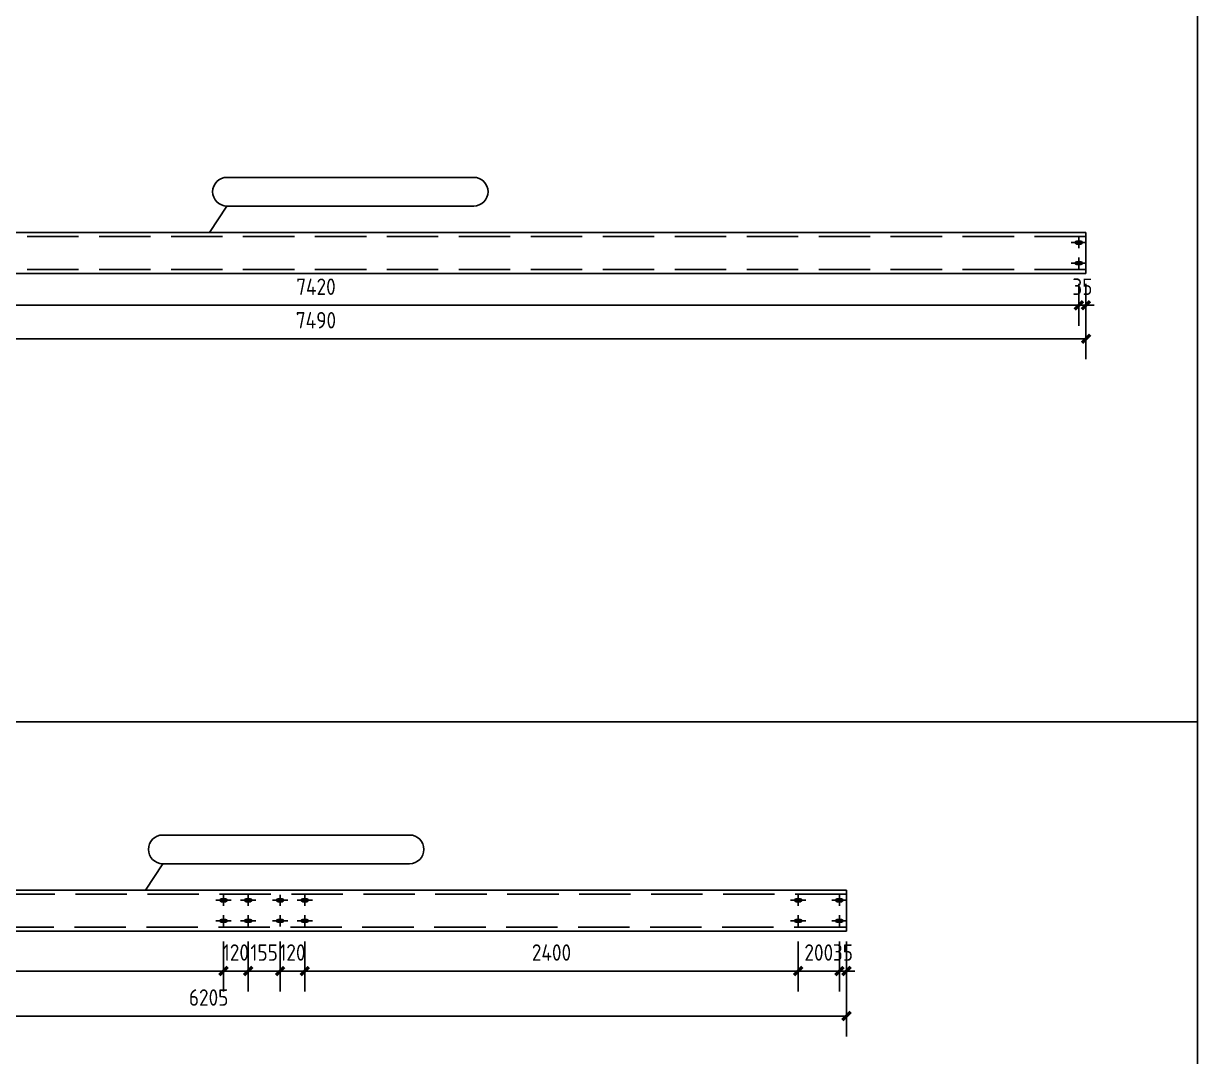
# Model space of a CAD drawing. Extents: x 411778 to 673094, y -11605 to 324395.
# Drawn here: x 655589 to 661299, y 58168 to 63193 of the extents above; entities that cross this region are included whole.
import ezdxf

# ---------------------------------------------------------------- set-up
doc = ezdxf.new("R2010")
doc.units = 0
doc.header["$LTSCALE"] = 1000
doc.header["$MEASUREMENT"] = 0
doc.linetypes.add('DASH', pattern=[0.35, 0.25, -0.1])
doc.styles.get("Standard").update_dxf_attribs({"font": 'gbenor.shx', "bigfont": 'gbcbig.shx'})
doc.dimstyles.get("Standard").update_dxf_attribs({"dimscale": 100, "dimtxt": 3.5, "dimasz": 1, "dimexe": 2.5, "dimexo": 3, "dimgap": 1.5, "dimtad": 1, "dimdec": 0, "dimzin": 0, "dimdsep": 46, "dimtxsty": 'Standard', "dimblk": 'ARCHTICK', "dimcen": 0.09, "dimadec": 0, "dimazin": 0, "dimtfac": 1, "dimtdec": 0, "dimtix": 1, "dimtmove": 2, "dimatfit": 3, "dimfxl": 1, "dimtolj": 1, "dimtzin": 0, "dimarcsym": 0})

# ---------------------------------------------------------------- blocks, each defined once
blk = doc.blocks.new('_ArchTick')
at = {"color": 0, "linetype": 'ByBlock', "const_width": 0.4}
blk.add_lwpolyline([(-0.5, -0.5), (0.5, 0.5)], dxfattribs=at)
blk = doc.blocks.new('*D1949')
at = {"color": 3, "lineweight": -2}
for p, q in [((653266.5, 61927), (653266.5, 61559.5)), ((660756.5, 61927), (660756.5, 61559.5)), ((653266.5, 61659.5), (660756.5, 61659.5))]:
    blk.add_line(p, q, dxfattribs=at)
at = {"layer": 'Defpoints', "color": 0}
for p in [(653266.5, 61977), (660756.5, 61977), (660756.5, 61659.5)]:
    blk.add_point(p, dxfattribs=at)
at = {"color": 3, "lineweight": -2, "xscale": 40, "yscale": 40, "zscale": 40, "rotation": 180}
blk.add_blockref('_ArchTick', (653266.5, 61659.5), dxfattribs=at)
at = {"color": 3, "lineweight": -2, "xscale": 40, "yscale": 40, "zscale": 40}
blk.add_blockref('_ArchTick', (660756.5, 61659.5), dxfattribs=at)
at = {"color": 0, "insert": (657011.5, 61749.5), "char_height": 80, "attachment_point": 5}
blk.add_mtext('\\A1;7490', dxfattribs=at)
blk = doc.blocks.new('*D1976')
at = {"color": 3, "lineweight": -2}
for p, q in [((653387, 58727.5), (653387, 58264.5)), ((659592, 58727.5), (659592, 58264.5)), ((653387, 58364.5), (659592, 58364.5))]:
    blk.add_line(p, q, dxfattribs=at)
at = {"layer": 'Defpoints', "color": 0}
for p in [(653387, 58777.5), (659592, 58777.5), (659592, 58364.5)]:
    blk.add_point(p, dxfattribs=at)
at = {"color": 3, "lineweight": -2, "xscale": 40, "yscale": 40, "zscale": 40, "rotation": 180}
blk.add_blockref('_ArchTick', (653387, 58364.5), dxfattribs=at)
at = {"color": 3, "lineweight": -2, "xscale": 40, "yscale": 40, "zscale": 40}
blk.add_blockref('_ArchTick', (659592, 58364.5), dxfattribs=at)
at = {"color": 0, "insert": (656489.5, 58454.5), "char_height": 80, "attachment_point": 5}
blk.add_mtext('\\A1;6205', dxfattribs=at)
blk = doc.blocks.new('*D2085')
at = {"color": 3, "lineweight": -2}
for p, q in [((653301.5, 61927), (653301.5, 61722.5)), ((660721.5, 61927), (660721.5, 61722.5)), ((653301.5, 61822.5), (660721.5, 61822.5))]:
    blk.add_line(p, q, dxfattribs=at)
at = {"layer": 'Defpoints', "color": 0}
for p in [(653301.5, 61977), (660721.5, 61977), (660721.5, 61822.5)]:
    blk.add_point(p, dxfattribs=at)
at = {"color": 3, "lineweight": -2, "xscale": 40, "yscale": 40, "zscale": 40, "rotation": 180}
blk.add_blockref('_ArchTick', (653301.5, 61822.5), dxfattribs=at)
at = {"color": 3, "lineweight": -2, "xscale": 40, "yscale": 40, "zscale": 40}
blk.add_blockref('_ArchTick', (660721.5, 61822.5), dxfattribs=at)
at = {"color": 0, "insert": (657011.5, 61912.5), "char_height": 80, "attachment_point": 5}
blk.add_mtext('\\A1;7420', dxfattribs=at)
blk = doc.blocks.new('*D2086')
at = {"color": 3, "lineweight": -2}
for p, q in [((660721.5, 61927), (660721.5, 61722.5)), ((660756.5, 61927), (660756.5, 61722.5)), ((660721.5, 61822.5), (660681.5, 61822.5)), ((660721.5, 61822.5), (660756.5, 61822.5)), ((660756.5, 61822.5), (660796.5, 61822.5))]:
    blk.add_line(p, q, dxfattribs=at)
at = {"layer": 'Defpoints', "color": 0}
for p in [(660721.5, 61977), (660756.5, 61977), (660756.5, 61822.5)]:
    blk.add_point(p, dxfattribs=at)
at = {"color": 3, "lineweight": -2, "xscale": 40, "yscale": 40, "zscale": 40}
blk.add_blockref('_ArchTick', (660721.5, 61822.5), dxfattribs=at)
at = {"color": 3, "lineweight": -2, "xscale": 40, "yscale": 40, "zscale": 40, "rotation": 180}
blk.add_blockref('_ArchTick', (660756.5, 61822.5), dxfattribs=at)
at = {"color": 0, "insert": (660739, 61912.5), "char_height": 80, "attachment_point": 5}
blk.add_mtext('\\A1;35', dxfattribs=at)
blk = doc.blocks.new('*D2119')
at = {"color": 3, "lineweight": -2}
for p, q in [((654162, 58727.5), (654162, 58483.5)), ((656562, 58727.5), (656562, 58483.5)), ((654162, 58583.5), (656562, 58583.5))]:
    blk.add_line(p, q, dxfattribs=at)
at = {"layer": 'Defpoints', "color": 0}
for p in [(654162, 58777.5), (656562, 58777.5), (656562, 58583.5)]:
    blk.add_point(p, dxfattribs=at)
at = {"color": 3, "lineweight": -2, "xscale": 40, "yscale": 40, "zscale": 40, "rotation": 180}
blk.add_blockref('_ArchTick', (654162, 58583.5), dxfattribs=at)
at = {"color": 3, "lineweight": -2, "xscale": 40, "yscale": 40, "zscale": 40}
blk.add_blockref('_ArchTick', (656562, 58583.5), dxfattribs=at)
at = {"color": 0, "insert": (655362, 58673.5), "char_height": 80, "attachment_point": 5}
blk.add_mtext('\\A1;2400', dxfattribs=at)
blk = doc.blocks.new('*D2120')
at = {"color": 3, "lineweight": -2}
for p, q in [((656562, 58727.5), (656562, 58483.5)), ((656682, 58727.5), (656682, 58483.5)), ((656562, 58583.5), (656522, 58583.5)), ((656562, 58583.5), (656682, 58583.5)), ((656682, 58583.5), (656722, 58583.5))]:
    blk.add_line(p, q, dxfattribs=at)
at = {"layer": 'Defpoints', "color": 0}
for p in [(656562, 58777.5), (656682, 58777.5), (656682, 58583.5)]:
    blk.add_point(p, dxfattribs=at)
at = {"color": 3, "lineweight": -2, "xscale": 40, "yscale": 40, "zscale": 40}
blk.add_blockref('_ArchTick', (656562, 58583.5), dxfattribs=at)
at = {"color": 3, "lineweight": -2, "xscale": 40, "yscale": 40, "zscale": 40, "rotation": 180}
blk.add_blockref('_ArchTick', (656682, 58583.5), dxfattribs=at)
at = {"color": 0, "insert": (656622, 58673.5), "char_height": 80, "attachment_point": 5}
blk.add_mtext('\\A1;120', dxfattribs=at)
blk = doc.blocks.new('*D2121')
at = {"color": 3, "lineweight": -2}
for p, q in [((656682, 58727.5), (656682, 58483.5)), ((656837, 58727.5), (656837, 58483.5)), ((656682, 58583.5), (656642, 58583.5)), ((656682, 58583.5), (656837, 58583.5)), ((656837, 58583.5), (656877, 58583.5))]:
    blk.add_line(p, q, dxfattribs=at)
at = {"layer": 'Defpoints', "color": 0}
for p in [(656682, 58777.5), (656837, 58777.5), (656837, 58583.5)]:
    blk.add_point(p, dxfattribs=at)
at = {"color": 3, "lineweight": -2, "xscale": 40, "yscale": 40, "zscale": 40}
blk.add_blockref('_ArchTick', (656682, 58583.5), dxfattribs=at)
at = {"color": 3, "lineweight": -2, "xscale": 40, "yscale": 40, "zscale": 40, "rotation": 180}
blk.add_blockref('_ArchTick', (656837, 58583.5), dxfattribs=at)
at = {"color": 0, "insert": (656759.5, 58673.5), "char_height": 80, "attachment_point": 5}
blk.add_mtext('\\A1;155', dxfattribs=at)
blk = doc.blocks.new('*D2122')
at = {"color": 3, "lineweight": -2}
for p, q in [((656837, 58727.5), (656837, 58483.5)), ((656957, 58727.5), (656957, 58483.5)), ((656837, 58583.5), (656797, 58583.5)), ((656837, 58583.5), (656957, 58583.5)), ((656957, 58583.5), (656997, 58583.5))]:
    blk.add_line(p, q, dxfattribs=at)
at = {"layer": 'Defpoints', "color": 0}
for p in [(656837, 58777.5), (656957, 58777.5), (656957, 58583.5)]:
    blk.add_point(p, dxfattribs=at)
at = {"color": 3, "lineweight": -2, "xscale": 40, "yscale": 40, "zscale": 40}
blk.add_blockref('_ArchTick', (656837, 58583.5), dxfattribs=at)
at = {"color": 3, "lineweight": -2, "xscale": 40, "yscale": 40, "zscale": 40, "rotation": 180}
blk.add_blockref('_ArchTick', (656957, 58583.5), dxfattribs=at)
at = {"color": 0, "insert": (656897, 58673.5), "char_height": 80, "attachment_point": 5}
blk.add_mtext('\\A1;120', dxfattribs=at)
blk = doc.blocks.new('*D2123')
at = {"color": 3, "lineweight": -2}
for p, q in [((656957, 58727.5), (656957, 58483.5)), ((659357, 58727.5), (659357, 58483.5)), ((656957, 58583.5), (659357, 58583.5))]:
    blk.add_line(p, q, dxfattribs=at)
at = {"layer": 'Defpoints', "color": 0}
for p in [(656957, 58777.5), (659357, 58777.5), (659357, 58583.5)]:
    blk.add_point(p, dxfattribs=at)
at = {"color": 3, "lineweight": -2, "xscale": 40, "yscale": 40, "zscale": 40, "rotation": 180}
blk.add_blockref('_ArchTick', (656957, 58583.5), dxfattribs=at)
at = {"color": 3, "lineweight": -2, "xscale": 40, "yscale": 40, "zscale": 40}
blk.add_blockref('_ArchTick', (659357, 58583.5), dxfattribs=at)
at = {"color": 0, "insert": (658157, 58673.5), "char_height": 80, "attachment_point": 5}
blk.add_mtext('\\A1;2400', dxfattribs=at)
blk = doc.blocks.new('*D2124')
at = {"color": 3, "lineweight": -2}
for p, q in [((659357, 58727.5), (659357, 58483.5)), ((659557, 58727.5), (659557, 58483.5)), ((659357, 58583.5), (659317, 58583.5)), ((659357, 58583.5), (659557, 58583.5)), ((659557, 58583.5), (659597, 58583.5))]:
    blk.add_line(p, q, dxfattribs=at)
at = {"layer": 'Defpoints', "color": 0}
for p in [(659357, 58777.5), (659557, 58777.5), (659557, 58583.5)]:
    blk.add_point(p, dxfattribs=at)
at = {"color": 3, "lineweight": -2, "xscale": 40, "yscale": 40, "zscale": 40}
blk.add_blockref('_ArchTick', (659357, 58583.5), dxfattribs=at)
at = {"color": 3, "lineweight": -2, "xscale": 40, "yscale": 40, "zscale": 40, "rotation": 180}
blk.add_blockref('_ArchTick', (659557, 58583.5), dxfattribs=at)
at = {"color": 0, "insert": (659457, 58673.5), "char_height": 80, "attachment_point": 5}
blk.add_mtext('\\A1;200', dxfattribs=at)
blk = doc.blocks.new('*D2125')
at = {"color": 3, "lineweight": -2}
for p, q in [((659557, 58727.5), (659557, 58483.5)), ((659592, 58727.5), (659592, 58483.5)), ((659557, 58583.5), (659517, 58583.5)), ((659557, 58583.5), (659592, 58583.5)), ((659592, 58583.5), (659632, 58583.5))]:
    blk.add_line(p, q, dxfattribs=at)
at = {"layer": 'Defpoints', "color": 0}
for p in [(659557, 58777.5), (659592, 58777.5), (659592, 58583.5)]:
    blk.add_point(p, dxfattribs=at)
at = {"color": 3, "lineweight": -2, "xscale": 40, "yscale": 40, "zscale": 40}
blk.add_blockref('_ArchTick', (659557, 58583.5), dxfattribs=at)
at = {"color": 3, "lineweight": -2, "xscale": 40, "yscale": 40, "zscale": 40, "rotation": 180}
blk.add_blockref('_ArchTick', (659592, 58583.5), dxfattribs=at)
at = {"color": 0, "insert": (659574.5, 58673.5), "char_height": 80, "attachment_point": 5}
blk.add_mtext('\\A1;35', dxfattribs=at)

msp = doc.modelspace()

# ---------------------------------------------------------------- linework, layer by layer
for p, q in [((656578.6, 62444.7), (657778.6, 62444.7)), ((656578.6, 62304.7), (656494, 62177)), ((657778.6, 62304.7), (656578.6, 62304.7)), ((660756.5, 62177), (653266.5, 62177)), ((660758.5, 62127), (660684.5, 62127)), ((660711.5, 62134), (660731.5, 62134)), ((660721.5, 62127), (660711.5, 62127)), ((660721.5, 62154), (660721.5, 62100)), ((660756.5, 62177), (660756.5, 61977)), ((660731.5, 62120), (660711.5, 62120)), ((660758.5, 62027), (660684.5, 62027)), ((660711.5, 62034), (660731.5, 62034)), ((660721.5, 62027), (660711.5, 62027)), ((660731.5, 62020), (660711.5, 62020)), ((660721.5, 62054), (660721.5, 62000)), ((660756.5, 61977), (653266.5, 61977)), ((656266.6, 59245.2), (657466.6, 59245.2)), ((656266.6, 59105.2), (656182, 58977.5)), ((657466.6, 59105.2), (656266.6, 59105.2)), ((659592, 58977.5), (653387, 58977.5)), ((656599, 58927.5), (656525, 58927.5)), ((656552, 58934.5), (656572, 58934.5)), ((656562, 58927.5), (656552, 58927.5)), ((656562, 58954.5), (656562, 58900.5)), ((656719, 58927.5), (656645, 58927.5)), ((656672, 58934.5), (656692, 58934.5)), ((656682, 58927.5), (656672, 58927.5)), ((656682, 58954.5), (656682, 58900.5)), ((656874, 58927.5), (656800, 58927.5)), ((656827, 58934.5), (656847, 58934.5)), ((656837, 58927.5), (656827, 58927.5)), ((656837, 58954.5), (656837, 58900.5)), ((656994, 58927.5), (656920, 58927.5)), ((656947, 58934.5), (656967, 58934.5)), ((656957, 58927.5), (656947, 58927.5)), ((656957, 58954.5), (656957, 58900.5)), ((659394, 58927.5), (659320, 58927.5)), ((659347, 58934.5), (659367, 58934.5)), ((659357, 58927.5), (659347, 58927.5)), ((659357, 58954.5), (659357, 58900.5)), ((659594, 58927.5), (659520, 58927.5)), ((659547, 58934.5), (659567, 58934.5)), ((659557, 58927.5), (659547, 58927.5)), ((659557, 58954.5), (659557, 58900.5)), ((659592, 58777.5), (659592, 58977.5)), ((656572, 58920.5), (656552, 58920.5)), ((656692, 58920.5), (656672, 58920.5)), ((656847, 58920.5), (656827, 58920.5)), ((656967, 58920.5), (656947, 58920.5)), ((659367, 58920.5), (659347, 58920.5)), ((659567, 58920.5), (659547, 58920.5)), ((656599, 58827.5), (656525, 58827.5)), ((656552, 58834.5), (656572, 58834.5)), ((656562, 58827.5), (656552, 58827.5)), ((656572, 58820.5), (656552, 58820.5)), ((656562, 58854.5), (656562, 58800.5)), ((656719, 58827.5), (656645, 58827.5)), ((656672, 58834.5), (656692, 58834.5)), ((656682, 58827.5), (656672, 58827.5)), ((656692, 58820.5), (656672, 58820.5)), ((656682, 58854.5), (656682, 58800.5)), ((656874, 58827.5), (656800, 58827.5)), ((656827, 58834.5), (656847, 58834.5)), ((656837, 58827.5), (656827, 58827.5)), ((656847, 58820.5), (656827, 58820.5)), ((656837, 58854.5), (656837, 58800.5)), ((656994, 58827.5), (656920, 58827.5)), ((656947, 58834.5), (656967, 58834.5)), ((656957, 58827.5), (656947, 58827.5)), ((656967, 58820.5), (656947, 58820.5)), ((656957, 58854.5), (656957, 58800.5)), ((659394, 58827.5), (659320, 58827.5)), ((659347, 58834.5), (659367, 58834.5)), ((659357, 58827.5), (659347, 58827.5)), ((659367, 58820.5), (659347, 58820.5)), ((659357, 58854.5), (659357, 58800.5)), ((659594, 58827.5), (659520, 58827.5)), ((659547, 58834.5), (659567, 58834.5)), ((659557, 58827.5), (659547, 58827.5)), ((659567, 58820.5), (659547, 58820.5)), ((659557, 58854.5), (659557, 58800.5)), ((653387, 58777.5), (659592, 58777.5))]:
    msp.add_line(p, q)
at = {"linetype": 'DASH'}
for p, q in [((660756.5, 62157), (653266.5, 62157)), ((660756.5, 61997), (653266.5, 61997)), ((659592, 58957.5), (653387, 58957.5)), ((653387, 58797.5), (659592, 58797.5))]:
    msp.add_line(p, q, dxfattribs=at)
for points in [[(652389, 66095), (661299, 66095), (661299, 59795), (652389, 59795)], [(652389, 59795), (661299, 59795), (661299, 53495), (652389, 53495)]]:
    msp.add_lwpolyline(points, close=True)
for centre, radius, start, end in [((656578.6, 62374.7), 70, 90, 270), ((657778.6, 62374.7), 70, 270, 90), ((660711.5, 62127), 7, 90, 270), ((660731.5, 62127), 7, 270, 90), ((660711.5, 62027), 7, 90, 270), ((660731.5, 62027), 7, 270, 90), ((656266.6, 59175.2), 70, 90, 270), ((657466.6, 59175.2), 70, 270, 90), ((656552, 58927.5), 7, 90, 270), ((656572, 58927.5), 7, 270, 90), ((656672, 58927.5), 7, 90, 270), ((656692, 58927.5), 7, 270, 90), ((656827, 58927.5), 7, 90, 270), ((656847, 58927.5), 7, 270, 90), ((656947, 58927.5), 7, 90, 270), ((656967, 58927.5), 7, 270, 90), ((659347, 58927.5), 7, 90, 270), ((659367, 58927.5), 7, 270, 90), ((659547, 58927.5), 7, 90, 270), ((659567, 58927.5), 7, 270, 90), ((656552, 58827.5), 7, 90, 270), ((656572, 58827.5), 7, 270, 90), ((656672, 58827.5), 7, 90, 270), ((656692, 58827.5), 7, 270, 90), ((656827, 58827.5), 7, 90, 270), ((656847, 58827.5), 7, 270, 90), ((656947, 58827.5), 7, 90, 270), ((656967, 58827.5), 7, 270, 90), ((659347, 58827.5), 7, 90, 270), ((659367, 58827.5), 7, 270, 90), ((659547, 58827.5), 7, 90, 270), ((659567, 58827.5), 7, 270, 90)]:
    msp.add_arc(centre, radius, start, end)

# ---------------------------------------------------------------- dimensions: what is measured, and where the dimension line sits
for p1, p2, distance, picture, middle in [((653266.5, 61977), (660756.5, 61977), -317.5, '*D1949', (657011.5, 61749.5)), ((653387, 58777.5), (659592, 58777.5), -413, '*D1976', (656489.5, 58454.5))]:
    dim = msp.add_aligned_dim(p1=p1, p2=p2, distance=distance, dimstyle='Standard', override={"dimtxt": 0.8, "dimasz": 0.4, "dimexe": 1, "dimexo": 0.5, "dimgap": 0.5, "dimclrd": 3, "dimclre": 3})
    dim.commit()
    dim.dimension.update_dxf_attribs({"geometry": picture, "text_midpoint": middle})
for base, p1, p2, picture, middle in [((660721.5, 61822.5), (653301.5, 61977), (660721.5, 61977), '*D2085', (657011.5, 61912.5)), ((660756.5, 61822.5), (660721.5, 61977), (660756.5, 61977), '*D2086', (660739, 61912.5)), ((656562, 58583.5), (654162, 58777.5), (656562, 58777.5), '*D2119', (655362, 58673.5)), ((656682, 58583.5), (656562, 58777.5), (656682, 58777.5), '*D2120', (656622, 58673.5)), ((656837, 58583.5), (656682, 58777.5), (656837, 58777.5), '*D2121', (656759.5, 58673.5)), ((656957, 58583.5), (656837, 58777.5), (656957, 58777.5), '*D2122', (656897, 58673.5)), ((659357, 58583.5), (656957, 58777.5), (659357, 58777.5), '*D2123', (658157, 58673.5)), ((659557, 58583.5), (659357, 58777.5), (659557, 58777.5), '*D2124', (659457, 58673.5)), ((659592, 58583.5), (659557, 58777.5), (659592, 58777.5), '*D2125', (659574.5, 58673.5))]:
    dim = msp.add_linear_dim(base=base, p1=p1, p2=p2, dimstyle='Standard', override={"dimtxt": 0.8, "dimasz": 0.4, "dimexe": 1, "dimexo": 0.5, "dimgap": 0.5, "dimclrd": 3, "dimclre": 3})
    dim.commit()
    dim.dimension.update_dxf_attribs({"geometry": picture, "text_midpoint": middle})

doc.saveas('drawing.dxf')
